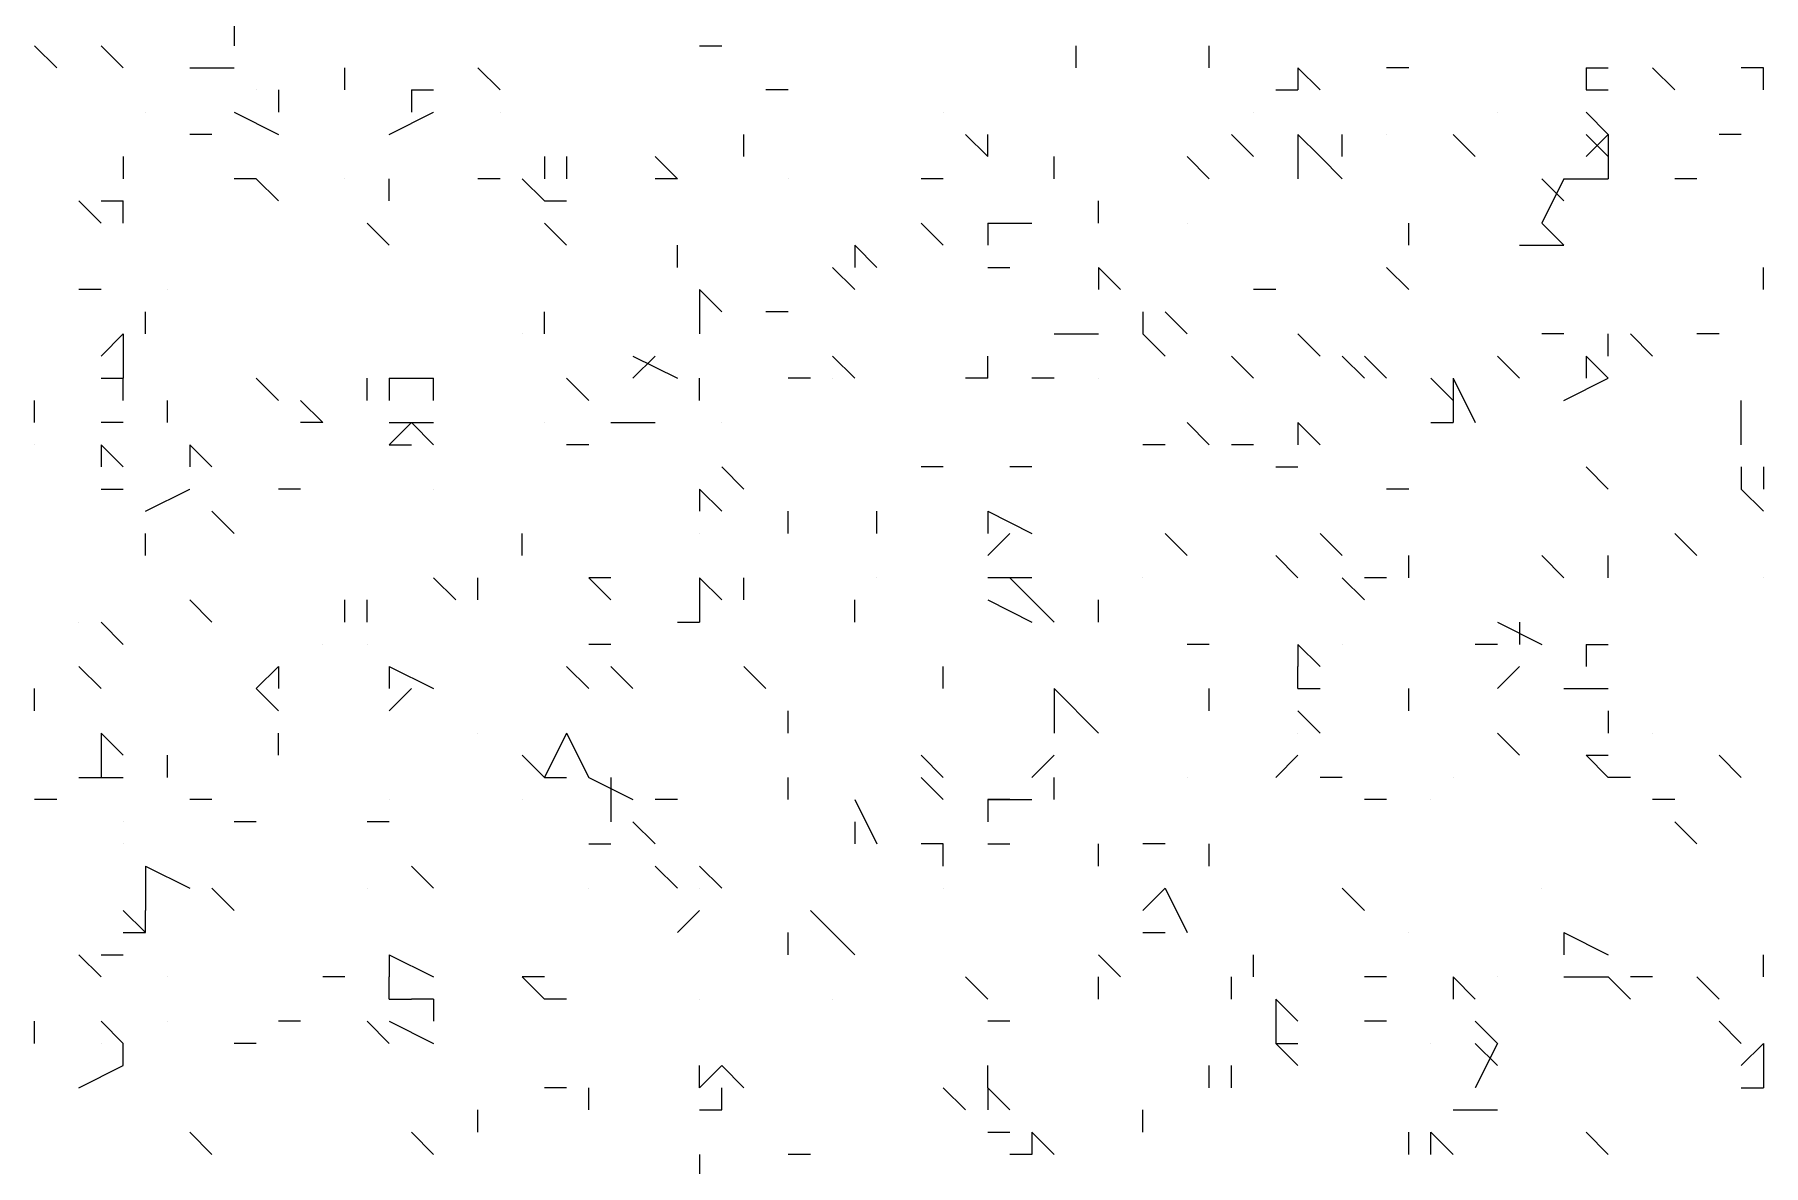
# Model space of a CAD drawing. Header units: millimetres. Extents: x 2928 to 3112, y 1220 to 1280.
# Drawn here: x 3000.0388 to 3000.2988, y 1265.2723 to 1265.4423 of the extents above; entities that cross this region are included whole.
import ezdxf

# ---------------------------------------------------------------- set-up
doc = ezdxf.new("R2010")
doc.units = ezdxf.units.MM

msp = doc.modelspace()

# ---------------------------------------------------------------- linework, layer by layer
at = {"color": 92, "linetype": 'Continuous', "lineweight": 5, "true_color": 0x00b800}
for points in [[(3000.06882, 1265.4473), (3000.06882, 1265.44063), (3000.06882, 1265.44063)], [(3000.04216, 1265.4373), (3000.03882, 1265.44063), (3000.03882, 1265.44063)], [(3000.05216, 1265.4373), (3000.04882, 1265.44063), (3000.04882, 1265.44063)], [(3000.13882, 1265.44063), (3000.14216, 1265.44063), (3000.14216, 1265.44063)], [(3000.19549, 1265.4373), (3000.19549, 1265.44063), (3000.19549, 1265.44063)], [(3000.21549, 1265.4373), (3000.21549, 1265.44063), (3000.21549, 1265.44063)], [(3000.06216, 1265.4373), (3000.06882, 1265.4373), (3000.06882, 1265.4373)], [(3000.08549, 1265.43397), (3000.08549, 1265.4373), (3000.08549, 1265.4373)], [(3000.10882, 1265.43397), (3000.10549, 1265.4373), (3000.10549, 1265.4373)], [(3000.22883, 1265.4373), (3000.23216, 1265.43397), (3000.23216, 1265.43397)], [(3000.22883, 1265.4373), (3000.22883, 1265.43397), (3000.22883, 1265.43397)], [(3000.24549, 1265.4373), (3000.24216, 1265.4373), (3000.24216, 1265.4373)], [(3000.27216, 1265.4373), (3000.27549, 1265.4373), (3000.27549, 1265.4373)], [(3000.27216, 1265.4373), (3000.27216, 1265.43397), (3000.27216, 1265.43397)], [(3000.28549, 1265.43397), (3000.28216, 1265.4373), (3000.28216, 1265.4373)], [(3000.29883, 1265.4373), (3000.29549, 1265.4373), (3000.29549, 1265.4373)], [(3000.29883, 1265.43397), (3000.29883, 1265.4373), (3000.29883, 1265.4373)], [(3000.07549, 1265.43397), (3000.07549, 1265.43063), (3000.07549, 1265.43063)], [(3000.09549, 1265.43397), (3000.09882, 1265.43397), (3000.09882, 1265.43397)], [(3000.09549, 1265.43397), (3000.09549, 1265.43063), (3000.09549, 1265.43063)], [(3000.15216, 1265.43397), (3000.14882, 1265.43397), (3000.14882, 1265.43397)], [(3000.22549, 1265.43397), (3000.22883, 1265.43397), (3000.22883, 1265.43397)], [(3000.27216, 1265.43397), (3000.27549, 1265.43397), (3000.27549, 1265.43397)], [(3000.06882, 1265.43063), (3000.07549, 1265.4273), (3000.07549, 1265.4273)], [(3000.09216, 1265.4273), (3000.09882, 1265.43063), (3000.09882, 1265.43063)], [(3000.27549, 1265.4273), (3000.27216, 1265.43063), (3000.27216, 1265.43063)], [(3000.06549, 1265.4273), (3000.06216, 1265.4273), (3000.06216, 1265.4273)], [(3000.14549, 1265.42397), (3000.14549, 1265.4273), (3000.14549, 1265.4273)], [(3000.18216, 1265.42397), (3000.17882, 1265.4273), (3000.17882, 1265.4273)], [(3000.18216, 1265.42397), (3000.18216, 1265.4273), (3000.18216, 1265.4273)], [(3000.22216, 1265.42397), (3000.21883, 1265.4273), (3000.21883, 1265.4273)], [(3000.22883, 1265.4273), (3000.23216, 1265.42397), (3000.23216, 1265.42397)], [(3000.22883, 1265.4273), (3000.22883, 1265.42063), (3000.22883, 1265.42063)], [(3000.23549, 1265.42397), (3000.23549, 1265.4273), (3000.23549, 1265.4273)], [(3000.25549, 1265.42397), (3000.25216, 1265.4273), (3000.25216, 1265.4273)], [(3000.27549, 1265.4273), (3000.27216, 1265.42397), (3000.27216, 1265.42397)], [(3000.27549, 1265.42397), (3000.27216, 1265.4273), (3000.27216, 1265.4273)], [(3000.27549, 1265.4273), (3000.27549, 1265.42063), (3000.27549, 1265.42063)], [(3000.29549, 1265.4273), (3000.29216, 1265.4273), (3000.29216, 1265.4273)], [(3000.05216, 1265.42397), (3000.05216, 1265.42063), (3000.05216, 1265.42063)], [(3000.05216, 1265.42397), (3000.05216, 1265.42063), (3000.05216, 1265.42063)], [(3000.11549, 1265.42397), (3000.11549, 1265.42063), (3000.11549, 1265.42063)], [(3000.11882, 1265.42397), (3000.11882, 1265.42063), (3000.11882, 1265.42063)], [(3000.13549, 1265.42063), (3000.13216, 1265.42397), (3000.13216, 1265.42397)], [(3000.19216, 1265.42063), (3000.19216, 1265.42397), (3000.19216, 1265.42397)], [(3000.21549, 1265.42063), (3000.21216, 1265.42397), (3000.21216, 1265.42397)], [(3000.23549, 1265.42063), (3000.23216, 1265.42397), (3000.23216, 1265.42397)], [(3000.07216, 1265.42063), (3000.06882, 1265.42063), (3000.06882, 1265.42063)], [(3000.07549, 1265.4173), (3000.07216, 1265.42063), (3000.07216, 1265.42063)], [(3000.09216, 1265.4173), (3000.09216, 1265.42063), (3000.09216, 1265.42063)], [(3000.10882, 1265.42063), (3000.10549, 1265.42063), (3000.10549, 1265.42063)], [(3000.11549, 1265.4173), (3000.11216, 1265.42063), (3000.11216, 1265.42063)], [(3000.13549, 1265.42063), (3000.13216, 1265.42063), (3000.13216, 1265.42063)], [(3000.17549, 1265.42063), (3000.17216, 1265.42063), (3000.17216, 1265.42063)], [(3000.26549, 1265.42063), (3000.26883, 1265.4173), (3000.26883, 1265.4173)], [(3000.26883, 1265.42063), (3000.26549, 1265.41397), (3000.26549, 1265.41397)], [(3000.26883, 1265.42063), (3000.27549, 1265.42063), (3000.27549, 1265.42063)], [(3000.28883, 1265.42063), (3000.28549, 1265.42063), (3000.28549, 1265.42063)], [(3000.04882, 1265.41397), (3000.04549, 1265.4173), (3000.04549, 1265.4173)], [(3000.04882, 1265.4173), (3000.05216, 1265.4173), (3000.05216, 1265.4173)], [(3000.05216, 1265.41397), (3000.05216, 1265.4173), (3000.05216, 1265.4173)], [(3000.11549, 1265.4173), (3000.11882, 1265.4173), (3000.11882, 1265.4173)], [(3000.19883, 1265.41397), (3000.19883, 1265.4173), (3000.19883, 1265.4173)], [(3000.09216, 1265.41063), (3000.08882, 1265.41397), (3000.08882, 1265.41397)], [(3000.11882, 1265.41063), (3000.11549, 1265.41397), (3000.11549, 1265.41397)], [(3000.17549, 1265.41063), (3000.17216, 1265.41397), (3000.17216, 1265.41397)], [(3000.18216, 1265.41397), (3000.18882, 1265.41397), (3000.18882, 1265.41397)], [(3000.18216, 1265.41397), (3000.18216, 1265.41063), (3000.18216, 1265.41063)], [(3000.24549, 1265.41063), (3000.24549, 1265.41397), (3000.24549, 1265.41397)], [(3000.26883, 1265.41063), (3000.26549, 1265.41397), (3000.26549, 1265.41397)], [(3000.13549, 1265.4073), (3000.13549, 1265.41063), (3000.13549, 1265.41063)], [(3000.16216, 1265.41063), (3000.16549, 1265.4073), (3000.16549, 1265.4073)], [(3000.16216, 1265.41063), (3000.16216, 1265.4073), (3000.16216, 1265.4073)], [(3000.26216, 1265.41063), (3000.26883, 1265.41063), (3000.26883, 1265.41063)], [(3000.15882, 1265.4073), (3000.16216, 1265.40397), (3000.16216, 1265.40397)], [(3000.18216, 1265.4073), (3000.18549, 1265.4073), (3000.18549, 1265.4073)], [(3000.19883, 1265.4073), (3000.20216, 1265.40397), (3000.20216, 1265.40397)], [(3000.19883, 1265.4073), (3000.19883, 1265.40397), (3000.19883, 1265.40397)], [(3000.24549, 1265.40397), (3000.24216, 1265.4073), (3000.24216, 1265.4073)], [(3000.29883, 1265.40397), (3000.29883, 1265.4073), (3000.29883, 1265.4073)], [(3000.04882, 1265.40397), (3000.04549, 1265.40397), (3000.04549, 1265.40397)], [(3000.13882, 1265.40397), (3000.14216, 1265.40063), (3000.14216, 1265.40063)], [(3000.13882, 1265.40397), (3000.13882, 1265.3973), (3000.13882, 1265.3973)], [(3000.22549, 1265.40397), (3000.22216, 1265.40397), (3000.22216, 1265.40397)], [(3000.05549, 1265.3973), (3000.05549, 1265.40063), (3000.05549, 1265.40063)], [(3000.11549, 1265.3973), (3000.11549, 1265.40063), (3000.11549, 1265.40063)], [(3000.15216, 1265.40063), (3000.14882, 1265.40063), (3000.14882, 1265.40063)], [(3000.20549, 1265.40063), (3000.20549, 1265.3973), (3000.20549, 1265.3973)], [(3000.20883, 1265.40063), (3000.21216, 1265.3973), (3000.21216, 1265.3973)], [(3000.05216, 1265.3973), (3000.04882, 1265.39397), (3000.04882, 1265.39397)], [(3000.05216, 1265.3973), (3000.05216, 1265.39063), (3000.05216, 1265.39063)], [(3000.19216, 1265.3973), (3000.19883, 1265.3973), (3000.19883, 1265.3973)], [(3000.20549, 1265.3973), (3000.20883, 1265.39397), (3000.20883, 1265.39397)], [(3000.23216, 1265.39397), (3000.22883, 1265.3973), (3000.22883, 1265.3973)], [(3000.26883, 1265.3973), (3000.26549, 1265.3973), (3000.26549, 1265.3973)], [(3000.27549, 1265.39397), (3000.27549, 1265.3973), (3000.27549, 1265.3973)], [(3000.28216, 1265.39397), (3000.27883, 1265.3973), (3000.27883, 1265.3973)], [(3000.29216, 1265.3973), (3000.28883, 1265.3973), (3000.28883, 1265.3973)], [(3000.12882, 1265.39397), (3000.13549, 1265.39063), (3000.13549, 1265.39063)], [(3000.13216, 1265.39397), (3000.12882, 1265.39063), (3000.12882, 1265.39063)], [(3000.16216, 1265.39063), (3000.15882, 1265.39397), (3000.15882, 1265.39397)], [(3000.18216, 1265.39063), (3000.18216, 1265.39397), (3000.18216, 1265.39397)], [(3000.18216, 1265.39063), (3000.18216, 1265.39397), (3000.18216, 1265.39397)], [(3000.22216, 1265.39063), (3000.21883, 1265.39397), (3000.21883, 1265.39397)], [(3000.23883, 1265.39063), (3000.23549, 1265.39397), (3000.23549, 1265.39397)], [(3000.24216, 1265.39063), (3000.23883, 1265.39397), (3000.23883, 1265.39397)], [(3000.26216, 1265.39063), (3000.25883, 1265.39397), (3000.25883, 1265.39397)], [(3000.27216, 1265.39397), (3000.27549, 1265.39063), (3000.27549, 1265.39063)], [(3000.27216, 1265.39397), (3000.27216, 1265.39063), (3000.27216, 1265.39063)], [(3000.04882, 1265.39063), (3000.05216, 1265.39063), (3000.05216, 1265.39063)], [(3000.05216, 1265.3873), (3000.05216, 1265.39063), (3000.05216, 1265.39063)], [(3000.07549, 1265.3873), (3000.07216, 1265.39063), (3000.07216, 1265.39063)], [(3000.08882, 1265.3873), (3000.08882, 1265.39063), (3000.08882, 1265.39063)], [(3000.09216, 1265.39063), (3000.09882, 1265.39063), (3000.09882, 1265.39063)], [(3000.09216, 1265.39063), (3000.09216, 1265.3873), (3000.09216, 1265.3873)], [(3000.09882, 1265.3873), (3000.09882, 1265.39063), (3000.09882, 1265.39063)], [(3000.12216, 1265.3873), (3000.11882, 1265.39063), (3000.11882, 1265.39063)], [(3000.13882, 1265.3873), (3000.13882, 1265.39063), (3000.13882, 1265.39063)], [(3000.15549, 1265.39063), (3000.15216, 1265.39063), (3000.15216, 1265.39063)], [(3000.18216, 1265.39063), (3000.17882, 1265.39063), (3000.17882, 1265.39063)], [(3000.19216, 1265.39063), (3000.18882, 1265.39063), (3000.18882, 1265.39063)], [(3000.25216, 1265.3873), (3000.24883, 1265.39063), (3000.24883, 1265.39063)], [(3000.25216, 1265.39063), (3000.25549, 1265.38397), (3000.25549, 1265.38397)], [(3000.25216, 1265.39063), (3000.25216, 1265.38397), (3000.25216, 1265.38397)], [(3000.26883, 1265.3873), (3000.27549, 1265.39063), (3000.27549, 1265.39063)], [(3000.03882, 1265.38397), (3000.03882, 1265.3873), (3000.03882, 1265.3873)], [(3000.05882, 1265.38397), (3000.05882, 1265.3873), (3000.05882, 1265.3873)], [(3000.08216, 1265.38397), (3000.07882, 1265.3873), (3000.07882, 1265.3873)], [(3000.29549, 1265.38397), (3000.29549, 1265.3873), (3000.29549, 1265.3873)], [(3000.05216, 1265.38397), (3000.04882, 1265.38397), (3000.04882, 1265.38397)], [(3000.08216, 1265.38397), (3000.07882, 1265.38397), (3000.07882, 1265.38397)], [(3000.09216, 1265.38397), (3000.09882, 1265.38397), (3000.09882, 1265.38397)], [(3000.09549, 1265.38397), (3000.09216, 1265.38063), (3000.09216, 1265.38063)], [(3000.09549, 1265.38397), (3000.09882, 1265.38063), (3000.09882, 1265.38063)], [(3000.12549, 1265.38397), (3000.13216, 1265.38397), (3000.13216, 1265.38397)], [(3000.21549, 1265.38063), (3000.21216, 1265.38397), (3000.21216, 1265.38397)], [(3000.22883, 1265.38397), (3000.23216, 1265.38063), (3000.23216, 1265.38063)], [(3000.22883, 1265.38397), (3000.22883, 1265.38063), (3000.22883, 1265.38063)], [(3000.24883, 1265.38397), (3000.25216, 1265.38397), (3000.25216, 1265.38397)], [(3000.29549, 1265.38063), (3000.29549, 1265.38397), (3000.29549, 1265.38397)], [(3000.04882, 1265.38063), (3000.05216, 1265.3773), (3000.05216, 1265.3773)], [(3000.04882, 1265.38063), (3000.04882, 1265.3773), (3000.04882, 1265.3773)], [(3000.06216, 1265.38063), (3000.06549, 1265.3773), (3000.06549, 1265.3773)], [(3000.06216, 1265.38063), (3000.06216, 1265.3773), (3000.06216, 1265.3773)], [(3000.09216, 1265.38063), (3000.09549, 1265.38063), (3000.09549, 1265.38063)], [(3000.12216, 1265.38063), (3000.11882, 1265.38063), (3000.11882, 1265.38063)], [(3000.20883, 1265.38063), (3000.20549, 1265.38063), (3000.20549, 1265.38063)], [(3000.22216, 1265.38063), (3000.21883, 1265.38063), (3000.21883, 1265.38063)], [(3000.14549, 1265.37397), (3000.14216, 1265.3773), (3000.14216, 1265.3773)], [(3000.17549, 1265.3773), (3000.17216, 1265.3773), (3000.17216, 1265.3773)], [(3000.18882, 1265.3773), (3000.18549, 1265.3773), (3000.18549, 1265.3773)], [(3000.22549, 1265.3773), (3000.22883, 1265.3773), (3000.22883, 1265.3773)], [(3000.27549, 1265.37397), (3000.27216, 1265.3773), (3000.27216, 1265.3773)], [(3000.29549, 1265.3773), (3000.29549, 1265.37397), (3000.29549, 1265.37397)], [(3000.29883, 1265.3773), (3000.29883, 1265.37397), (3000.29883, 1265.37397)], [(3000.04882, 1265.37397), (3000.05216, 1265.37397), (3000.05216, 1265.37397)], [(3000.05549, 1265.37063), (3000.06216, 1265.37397), (3000.06216, 1265.37397)], [(3000.07882, 1265.37397), (3000.07549, 1265.37397), (3000.07549, 1265.37397)], [(3000.13882, 1265.37397), (3000.14216, 1265.37063), (3000.14216, 1265.37063)], [(3000.13882, 1265.37397), (3000.13882, 1265.37063), (3000.13882, 1265.37063)], [(3000.24549, 1265.37397), (3000.24216, 1265.37397), (3000.24216, 1265.37397)], [(3000.29549, 1265.37397), (3000.29883, 1265.37063), (3000.29883, 1265.37063)], [(3000.06882, 1265.3673), (3000.06549, 1265.37063), (3000.06549, 1265.37063)], [(3000.15216, 1265.3673), (3000.15216, 1265.37063), (3000.15216, 1265.37063)], [(3000.16549, 1265.3673), (3000.16549, 1265.37063), (3000.16549, 1265.37063)], [(3000.18216, 1265.37063), (3000.18882, 1265.3673), (3000.18882, 1265.3673)], [(3000.18216, 1265.37063), (3000.18216, 1265.3673), (3000.18216, 1265.3673)], [(3000.05549, 1265.36397), (3000.05549, 1265.3673), (3000.05549, 1265.3673)], [(3000.05549, 1265.36397), (3000.05549, 1265.3673), (3000.05549, 1265.3673)], [(3000.11216, 1265.36397), (3000.11216, 1265.3673), (3000.11216, 1265.3673)], [(3000.18216, 1265.36397), (3000.18549, 1265.3673), (3000.18549, 1265.3673)], [(3000.21216, 1265.36397), (3000.20883, 1265.3673), (3000.20883, 1265.3673)], [(3000.23549, 1265.36397), (3000.23216, 1265.3673), (3000.23216, 1265.3673)], [(3000.28883, 1265.36397), (3000.28549, 1265.3673), (3000.28549, 1265.3673)], [(3000.22883, 1265.36063), (3000.22549, 1265.36397), (3000.22549, 1265.36397)], [(3000.24549, 1265.36063), (3000.24549, 1265.36397), (3000.24549, 1265.36397)], [(3000.26883, 1265.36063), (3000.26549, 1265.36397), (3000.26549, 1265.36397)], [(3000.27549, 1265.36063), (3000.27549, 1265.36397), (3000.27549, 1265.36397)], [(3000.10216, 1265.3573), (3000.09882, 1265.36063), (3000.09882, 1265.36063)], [(3000.10549, 1265.3573), (3000.10549, 1265.36063), (3000.10549, 1265.36063)], [(3000.12549, 1265.3573), (3000.12216, 1265.36063), (3000.12216, 1265.36063)], [(3000.12549, 1265.36063), (3000.12216, 1265.36063), (3000.12216, 1265.36063)], [(3000.13882, 1265.36063), (3000.14216, 1265.3573), (3000.14216, 1265.3573)], [(3000.13882, 1265.36063), (3000.13882, 1265.35397), (3000.13882, 1265.35397)], [(3000.14549, 1265.3573), (3000.14549, 1265.36063), (3000.14549, 1265.36063)], [(3000.18549, 1265.36063), (3000.18216, 1265.36063), (3000.18216, 1265.36063)], [(3000.18549, 1265.36063), (3000.18882, 1265.3573), (3000.18882, 1265.3573)], [(3000.18882, 1265.36063), (3000.18549, 1265.36063), (3000.18549, 1265.36063)], [(3000.23883, 1265.3573), (3000.23549, 1265.36063), (3000.23549, 1265.36063)], [(3000.24216, 1265.36063), (3000.23883, 1265.36063), (3000.23883, 1265.36063)], [(3000.06549, 1265.35397), (3000.06216, 1265.3573), (3000.06216, 1265.3573)], [(3000.08549, 1265.35397), (3000.08549, 1265.3573), (3000.08549, 1265.3573)], [(3000.08882, 1265.35397), (3000.08882, 1265.3573), (3000.08882, 1265.3573)], [(3000.16216, 1265.35397), (3000.16216, 1265.3573), (3000.16216, 1265.3573)], [(3000.18216, 1265.3573), (3000.18882, 1265.35397), (3000.18882, 1265.35397)], [(3000.19216, 1265.35397), (3000.18882, 1265.3573), (3000.18882, 1265.3573)], [(3000.19883, 1265.35397), (3000.19883, 1265.3573), (3000.19883, 1265.3573)], [(3000.05216, 1265.35063), (3000.04882, 1265.35397), (3000.04882, 1265.35397)], [(3000.13549, 1265.35397), (3000.13882, 1265.35397), (3000.13882, 1265.35397)], [(3000.25883, 1265.35397), (3000.26549, 1265.35063), (3000.26549, 1265.35063)], [(3000.26216, 1265.35397), (3000.26216, 1265.35063), (3000.26216, 1265.35063)], [(3000.12549, 1265.35063), (3000.12216, 1265.35063), (3000.12216, 1265.35063)], [(3000.21549, 1265.35063), (3000.21216, 1265.35063), (3000.21216, 1265.35063)], [(3000.22883, 1265.35063), (3000.23216, 1265.3473), (3000.23216, 1265.3473)], [(3000.22883, 1265.35063), (3000.22883, 1265.3473), (3000.22883, 1265.3473)], [(3000.25883, 1265.35063), (3000.25549, 1265.35063), (3000.25549, 1265.35063)], [(3000.27216, 1265.35063), (3000.27549, 1265.35063), (3000.27549, 1265.35063)], [(3000.27216, 1265.35063), (3000.27216, 1265.3473), (3000.27216, 1265.3473)], [(3000.04882, 1265.34397), (3000.04549, 1265.3473), (3000.04549, 1265.3473)], [(3000.07549, 1265.3473), (3000.07216, 1265.34397), (3000.07216, 1265.34397)], [(3000.07549, 1265.3473), (3000.07549, 1265.34397), (3000.07549, 1265.34397)], [(3000.09216, 1265.3473), (3000.09882, 1265.34397), (3000.09882, 1265.34397)], [(3000.09216, 1265.3473), (3000.09216, 1265.34397), (3000.09216, 1265.34397)], [(3000.12216, 1265.34397), (3000.11882, 1265.3473), (3000.11882, 1265.3473)], [(3000.12882, 1265.34397), (3000.12549, 1265.3473), (3000.12549, 1265.3473)], [(3000.14882, 1265.34397), (3000.14549, 1265.3473), (3000.14549, 1265.3473)], [(3000.17549, 1265.34397), (3000.17549, 1265.3473), (3000.17549, 1265.3473)], [(3000.22883, 1265.34397), (3000.22883, 1265.3473), (3000.22883, 1265.3473)], [(3000.25883, 1265.34397), (3000.26216, 1265.3473), (3000.26216, 1265.3473)], [(3000.03882, 1265.34063), (3000.03882, 1265.34397), (3000.03882, 1265.34397)], [(3000.07216, 1265.34397), (3000.07549, 1265.34063), (3000.07549, 1265.34063)], [(3000.09216, 1265.34063), (3000.09549, 1265.34397), (3000.09549, 1265.34397)], [(3000.19216, 1265.34397), (3000.19883, 1265.3373), (3000.19883, 1265.3373)], [(3000.19216, 1265.34397), (3000.19216, 1265.3373), (3000.19216, 1265.3373)], [(3000.21549, 1265.34063), (3000.21549, 1265.34397), (3000.21549, 1265.34397)], [(3000.22883, 1265.34397), (3000.23216, 1265.34397), (3000.23216, 1265.34397)], [(3000.24549, 1265.34063), (3000.24549, 1265.34397), (3000.24549, 1265.34397)], [(3000.26883, 1265.34397), (3000.27549, 1265.34397), (3000.27549, 1265.34397)], [(3000.15216, 1265.3373), (3000.15216, 1265.34063), (3000.15216, 1265.34063)], [(3000.22883, 1265.34063), (3000.23216, 1265.3373), (3000.23216, 1265.3373)], [(3000.27549, 1265.34063), (3000.27549, 1265.3373), (3000.27549, 1265.3373)], [(3000.04882, 1265.3373), (3000.05216, 1265.33397), (3000.05216, 1265.33397)], [(3000.04882, 1265.3373), (3000.04882, 1265.33063), (3000.04882, 1265.33063)], [(3000.07549, 1265.33397), (3000.07549, 1265.3373), (3000.07549, 1265.3373)], [(3000.11882, 1265.3373), (3000.11549, 1265.33063), (3000.11549, 1265.33063)], [(3000.11882, 1265.3373), (3000.12216, 1265.33063), (3000.12216, 1265.33063)], [(3000.26216, 1265.33397), (3000.25883, 1265.3373), (3000.25883, 1265.3373)], [(3000.05882, 1265.33063), (3000.05882, 1265.33397), (3000.05882, 1265.33397)], [(3000.11549, 1265.33063), (3000.11216, 1265.33397), (3000.11216, 1265.33397)], [(3000.17549, 1265.33063), (3000.17216, 1265.33397), (3000.17216, 1265.33397)], [(3000.18882, 1265.33063), (3000.19216, 1265.33397), (3000.19216, 1265.33397)], [(3000.22549, 1265.33063), (3000.22883, 1265.33397), (3000.22883, 1265.33397)], [(3000.27216, 1265.33397), (3000.27549, 1265.33397), (3000.27549, 1265.33397)], [(3000.27549, 1265.33063), (3000.27216, 1265.33397), (3000.27216, 1265.33397)], [(3000.29549, 1265.33063), (3000.29216, 1265.33397), (3000.29216, 1265.33397)], [(3000.04549, 1265.33063), (3000.05216, 1265.33063), (3000.05216, 1265.33063)], [(3000.11549, 1265.33063), (3000.11882, 1265.33063), (3000.11882, 1265.33063)], [(3000.12216, 1265.33063), (3000.12882, 1265.3273), (3000.12882, 1265.3273)], [(3000.12549, 1265.33063), (3000.12549, 1265.32396), (3000.12549, 1265.32396)], [(3000.15216, 1265.3273), (3000.15216, 1265.33063), (3000.15216, 1265.33063)], [(3000.17549, 1265.3273), (3000.17216, 1265.33063), (3000.17216, 1265.33063)], [(3000.19216, 1265.3273), (3000.19216, 1265.33063), (3000.19216, 1265.33063)], [(3000.23549, 1265.33063), (3000.23216, 1265.33063), (3000.23216, 1265.33063)], [(3000.27883, 1265.33063), (3000.27549, 1265.33063), (3000.27549, 1265.33063)], [(3000.04216, 1265.3273), (3000.03882, 1265.3273), (3000.03882, 1265.3273)], [(3000.06549, 1265.3273), (3000.06216, 1265.3273), (3000.06216, 1265.3273)], [(3000.13549, 1265.3273), (3000.13216, 1265.3273), (3000.13216, 1265.3273)], [(3000.16216, 1265.3273), (3000.16549, 1265.32063), (3000.16549, 1265.32063)], [(3000.18216, 1265.3273), (3000.18882, 1265.3273), (3000.18882, 1265.3273)], [(3000.18216, 1265.3273), (3000.18216, 1265.32396), (3000.18216, 1265.32396)], [(3000.18549, 1265.3273), (3000.18216, 1265.3273), (3000.18216, 1265.3273)], [(3000.24216, 1265.3273), (3000.23883, 1265.3273), (3000.23883, 1265.3273)], [(3000.24216, 1265.3273), (3000.23883, 1265.3273), (3000.23883, 1265.3273)], [(3000.28549, 1265.3273), (3000.28216, 1265.3273), (3000.28216, 1265.3273)], [(3000.07216, 1265.32396), (3000.06882, 1265.32396), (3000.06882, 1265.32396)], [(3000.09216, 1265.32396), (3000.08882, 1265.32396), (3000.08882, 1265.32396)], [(3000.13216, 1265.32063), (3000.12882, 1265.32396), (3000.12882, 1265.32396)], [(3000.16216, 1265.32396), (3000.16216, 1265.32063), (3000.16216, 1265.32063)], [(3000.28883, 1265.32063), (3000.28549, 1265.32396), (3000.28549, 1265.32396)], [(3000.12216, 1265.32063), (3000.12549, 1265.32063), (3000.12549, 1265.32063)], [(3000.17549, 1265.32063), (3000.17216, 1265.32063), (3000.17216, 1265.32063)], [(3000.17549, 1265.3173), (3000.17549, 1265.32063), (3000.17549, 1265.32063)], [(3000.18216, 1265.32063), (3000.18549, 1265.32063), (3000.18549, 1265.32063)], [(3000.19883, 1265.3173), (3000.19883, 1265.32063), (3000.19883, 1265.32063)], [(3000.20883, 1265.32063), (3000.20549, 1265.32063), (3000.20549, 1265.32063)], [(3000.21549, 1265.3173), (3000.21549, 1265.32063), (3000.21549, 1265.32063)], [(3000.05549, 1265.3173), (3000.06216, 1265.31396), (3000.06216, 1265.31396)], [(3000.05549, 1265.3173), (3000.05549, 1265.31063), (3000.05549, 1265.31063)], [(3000.09882, 1265.31396), (3000.09549, 1265.3173), (3000.09549, 1265.3173)], [(3000.13549, 1265.31396), (3000.13216, 1265.3173), (3000.13216, 1265.3173)], [(3000.13882, 1265.3173), (3000.14216, 1265.31396), (3000.14216, 1265.31396)], [(3000.06882, 1265.31063), (3000.06549, 1265.31396), (3000.06549, 1265.31396)], [(3000.20883, 1265.31396), (3000.20549, 1265.31063), (3000.20549, 1265.31063)], [(3000.20883, 1265.31396), (3000.21216, 1265.3073), (3000.21216, 1265.3073)], [(3000.23883, 1265.31063), (3000.23549, 1265.31396), (3000.23549, 1265.31396)], [(3000.05216, 1265.31063), (3000.05549, 1265.3073), (3000.05549, 1265.3073)], [(3000.05549, 1265.3073), (3000.05549, 1265.31063), (3000.05549, 1265.31063)], [(3000.13549, 1265.3073), (3000.13882, 1265.31063), (3000.13882, 1265.31063)], [(3000.15882, 1265.3073), (3000.15549, 1265.31063), (3000.15549, 1265.31063)], [(3000.05216, 1265.3073), (3000.05549, 1265.3073), (3000.05549, 1265.3073)], [(3000.15216, 1265.30396), (3000.15216, 1265.3073), (3000.15216, 1265.3073)], [(3000.16216, 1265.30396), (3000.15882, 1265.3073), (3000.15882, 1265.3073)], [(3000.20549, 1265.3073), (3000.20883, 1265.3073), (3000.20883, 1265.3073)], [(3000.26883, 1265.3073), (3000.27549, 1265.30396), (3000.27549, 1265.30396)], [(3000.26883, 1265.3073), (3000.26883, 1265.30396), (3000.26883, 1265.30396)], [(3000.04882, 1265.30063), (3000.04549, 1265.30396), (3000.04549, 1265.30396)], [(3000.04882, 1265.30396), (3000.05216, 1265.30396), (3000.05216, 1265.30396)], [(3000.09216, 1265.30396), (3000.09882, 1265.30063), (3000.09882, 1265.30063)], [(3000.09216, 1265.30396), (3000.09216, 1265.30063), (3000.09216, 1265.30063)], [(3000.20216, 1265.30063), (3000.19883, 1265.30396), (3000.19883, 1265.30396)], [(3000.22216, 1265.30063), (3000.22216, 1265.30396), (3000.22216, 1265.30396)], [(3000.29883, 1265.30063), (3000.29883, 1265.30396), (3000.29883, 1265.30396)], [(3000.08549, 1265.30063), (3000.08216, 1265.30063), (3000.08216, 1265.30063)], [(3000.09216, 1265.2973), (3000.09216, 1265.30063), (3000.09216, 1265.30063)], [(3000.11549, 1265.2973), (3000.11216, 1265.30063), (3000.11216, 1265.30063)], [(3000.11549, 1265.30063), (3000.11216, 1265.30063), (3000.11216, 1265.30063)], [(3000.18216, 1265.2973), (3000.17882, 1265.30063), (3000.17882, 1265.30063)], [(3000.19883, 1265.2973), (3000.19883, 1265.30063), (3000.19883, 1265.30063)], [(3000.21883, 1265.2973), (3000.21883, 1265.30063), (3000.21883, 1265.30063)], [(3000.24216, 1265.30063), (3000.23883, 1265.30063), (3000.23883, 1265.30063)], [(3000.25216, 1265.30063), (3000.25549, 1265.2973), (3000.25549, 1265.2973)], [(3000.25216, 1265.30063), (3000.25216, 1265.2973), (3000.25216, 1265.2973)], [(3000.26883, 1265.30063), (3000.27549, 1265.30063), (3000.27549, 1265.30063)], [(3000.27883, 1265.2973), (3000.27549, 1265.30063), (3000.27549, 1265.30063)], [(3000.28216, 1265.30063), (3000.27883, 1265.30063), (3000.27883, 1265.30063)], [(3000.29216, 1265.2973), (3000.28883, 1265.30063), (3000.28883, 1265.30063)], [(3000.09216, 1265.2973), (3000.09549, 1265.2973), (3000.09549, 1265.2973)], [(3000.09882, 1265.2973), (3000.09549, 1265.2973), (3000.09549, 1265.2973)], [(3000.09882, 1265.2973), (3000.09882, 1265.29396), (3000.09882, 1265.29396)], [(3000.11882, 1265.2973), (3000.11549, 1265.2973), (3000.11549, 1265.2973)], [(3000.22549, 1265.2973), (3000.22883, 1265.29396), (3000.22883, 1265.29396)], [(3000.22549, 1265.2973), (3000.22549, 1265.29063), (3000.22549, 1265.29063)], [(3000.03882, 1265.29063), (3000.03882, 1265.29396), (3000.03882, 1265.29396)], [(3000.04882, 1265.29396), (3000.05216, 1265.29063), (3000.05216, 1265.29063)], [(3000.07882, 1265.29396), (3000.07549, 1265.29396), (3000.07549, 1265.29396)], [(3000.09216, 1265.29063), (3000.08882, 1265.29396), (3000.08882, 1265.29396)], [(3000.09216, 1265.29396), (3000.09882, 1265.29063), (3000.09882, 1265.29063)], [(3000.18549, 1265.29396), (3000.18216, 1265.29396), (3000.18216, 1265.29396)], [(3000.24216, 1265.29396), (3000.23883, 1265.29396), (3000.23883, 1265.29396)], [(3000.25883, 1265.29063), (3000.25549, 1265.29396), (3000.25549, 1265.29396)], [(3000.29549, 1265.29063), (3000.29216, 1265.29396), (3000.29216, 1265.29396)], [(3000.05216, 1265.2873), (3000.05216, 1265.29063), (3000.05216, 1265.29063)], [(3000.07216, 1265.29063), (3000.06882, 1265.29063), (3000.06882, 1265.29063)], [(3000.22549, 1265.29063), (3000.22883, 1265.29063), (3000.22883, 1265.29063)], [(3000.22883, 1265.2873), (3000.22549, 1265.29063), (3000.22549, 1265.29063)], [(3000.25549, 1265.29063), (3000.25883, 1265.2873), (3000.25883, 1265.2873)], [(3000.25883, 1265.29063), (3000.25549, 1265.28396), (3000.25549, 1265.28396)], [(3000.29883, 1265.29063), (3000.29549, 1265.2873), (3000.29549, 1265.2873)], [(3000.29883, 1265.29063), (3000.29883, 1265.28396), (3000.29883, 1265.28396)], [(3000.04549, 1265.28396), (3000.05216, 1265.2873), (3000.05216, 1265.2873)], [(3000.14216, 1265.2873), (3000.13882, 1265.28396), (3000.13882, 1265.28396)], [(3000.13882, 1265.28396), (3000.13882, 1265.2873), (3000.13882, 1265.2873)], [(3000.14216, 1265.2873), (3000.14549, 1265.28396), (3000.14549, 1265.28396)], [(3000.18216, 1265.28396), (3000.18216, 1265.2873), (3000.18216, 1265.2873)], [(3000.21549, 1265.28396), (3000.21549, 1265.2873), (3000.21549, 1265.2873)], [(3000.21883, 1265.28396), (3000.21883, 1265.2873), (3000.21883, 1265.2873)], [(3000.11882, 1265.28396), (3000.11549, 1265.28396), (3000.11549, 1265.28396)], [(3000.12216, 1265.28063), (3000.12216, 1265.28396), (3000.12216, 1265.28396)], [(3000.14216, 1265.28063), (3000.14216, 1265.28396), (3000.14216, 1265.28396)], [(3000.17882, 1265.28063), (3000.17549, 1265.28396), (3000.17549, 1265.28396)], [(3000.18216, 1265.28396), (3000.18549, 1265.28063), (3000.18549, 1265.28063)], [(3000.18216, 1265.28396), (3000.18216, 1265.28063), (3000.18216, 1265.28063)], [(3000.29549, 1265.28396), (3000.29883, 1265.28396), (3000.29883, 1265.28396)], [(3000.10549, 1265.2773), (3000.10549, 1265.28063), (3000.10549, 1265.28063)], [(3000.13882, 1265.28063), (3000.14216, 1265.28063), (3000.14216, 1265.28063)], [(3000.20549, 1265.2773), (3000.20549, 1265.28063), (3000.20549, 1265.28063)], [(3000.25216, 1265.28063), (3000.25883, 1265.28063), (3000.25883, 1265.28063)], [(3000.06549, 1265.27396), (3000.06216, 1265.2773), (3000.06216, 1265.2773)], [(3000.09882, 1265.27396), (3000.09549, 1265.2773), (3000.09549, 1265.2773)], [(3000.18216, 1265.2773), (3000.18549, 1265.2773), (3000.18549, 1265.2773)], [(3000.18882, 1265.2773), (3000.19216, 1265.27396), (3000.19216, 1265.27396)], [(3000.18882, 1265.2773), (3000.18882, 1265.27396), (3000.18882, 1265.27396)], [(3000.24549, 1265.27396), (3000.24549, 1265.2773), (3000.24549, 1265.2773)], [(3000.25216, 1265.27396), (3000.24883, 1265.2773), (3000.24883, 1265.2773)], [(3000.24883, 1265.27396), (3000.24883, 1265.2773), (3000.24883, 1265.2773)], [(3000.27549, 1265.27396), (3000.27216, 1265.2773), (3000.27216, 1265.2773)], [(3000.13882, 1265.27396), (3000.13882, 1265.27063), (3000.13882, 1265.27063)], [(3000.13882, 1265.27396), (3000.13882, 1265.2673), (3000.13882, 1265.2673)], [(3000.15549, 1265.27396), (3000.15216, 1265.27396), (3000.15216, 1265.27396)], [(3000.18882, 1265.27396), (3000.18549, 1265.27396), (3000.18549, 1265.27396)]]:
    msp.add_lwpolyline(points, dxfattribs=at)
for points in [[(3000.07216, 1265.43397), (3000.07216, 1265.43397)], [(3000.05549, 1265.43063), (3000.05549, 1265.43063)], [(3000.10882, 1265.43063), (3000.10882, 1265.43063)], [(3000.17549, 1265.43063), (3000.17549, 1265.43063)], [(3000.22216, 1265.43063), (3000.22216, 1265.43063)], [(3000.25883, 1265.43063), (3000.25883, 1265.43063)], [(3000.24216, 1265.4273), (3000.24216, 1265.4273)], [(3000.08549, 1265.42063), (3000.08549, 1265.42063)], [(3000.11216, 1265.42063), (3000.11216, 1265.42063)], [(3000.15216, 1265.42063), (3000.15216, 1265.42063)], [(3000.22883, 1265.42063), (3000.22883, 1265.42063)], [(3000.21216, 1265.41397), (3000.21216, 1265.41397)], [(3000.21216, 1265.41397), (3000.21216, 1265.41397)], [(3000.13549, 1265.4073), (3000.13549, 1265.4073)], [(3000.15882, 1265.4073), (3000.15882, 1265.4073)], [(3000.05882, 1265.40397), (3000.05882, 1265.40397)], [(3000.11216, 1265.3973), (3000.11216, 1265.3973)], [(3000.13882, 1265.3973), (3000.13882, 1265.3973)], [(3000.26883, 1265.3973), (3000.26883, 1265.3973)], [(3000.15882, 1265.39063), (3000.15882, 1265.39063)], [(3000.19883, 1265.39063), (3000.19883, 1265.39063)], [(3000.11549, 1265.38397), (3000.11549, 1265.38397)], [(3000.14216, 1265.38397), (3000.14216, 1265.38397)], [(3000.03882, 1265.38063), (3000.03882, 1265.38063)], [(3000.09882, 1265.37397), (3000.09882, 1265.37397)], [(3000.29883, 1265.37397), (3000.29883, 1265.37397)], [(3000.13882, 1265.3673), (3000.13882, 1265.3673)], [(3000.16549, 1265.36063), (3000.16549, 1265.36063)], [(3000.18216, 1265.36063), (3000.18216, 1265.36063)], [(3000.20549, 1265.36063), (3000.20549, 1265.36063)], [(3000.27549, 1265.36063), (3000.27549, 1265.36063)], [(3000.29883, 1265.36063), (3000.29883, 1265.36063)], [(3000.04549, 1265.35397), (3000.04549, 1265.35397)], [(3000.08216, 1265.35063), (3000.08216, 1265.35063)], [(3000.08882, 1265.35063), (3000.08882, 1265.35063)], [(3000.23549, 1265.35063), (3000.23549, 1265.35063)], [(3000.10549, 1265.3373), (3000.10549, 1265.3373)], [(3000.15216, 1265.3373), (3000.15216, 1265.3373)], [(3000.22883, 1265.3373), (3000.22883, 1265.3373)], [(3000.27549, 1265.3373), (3000.27549, 1265.3373)], [(3000.28216, 1265.3373), (3000.28216, 1265.3373)], [(3000.15216, 1265.33063), (3000.15216, 1265.33063)], [(3000.21216, 1265.33063), (3000.21216, 1265.33063)], [(3000.25216, 1265.33063), (3000.25216, 1265.33063)], [(3000.09216, 1265.3273), (3000.09216, 1265.3273)], [(3000.11216, 1265.3273), (3000.11216, 1265.3273)], [(3000.24883, 1265.3273), (3000.24883, 1265.3273)], [(3000.05216, 1265.32396), (3000.05216, 1265.32396)], [(3000.05216, 1265.32063), (3000.05216, 1265.32063)], [(3000.16216, 1265.32063), (3000.16216, 1265.32063)], [(3000.08882, 1265.31396), (3000.08882, 1265.31396)], [(3000.12216, 1265.31396), (3000.12216, 1265.31396)], [(3000.13882, 1265.31396), (3000.13882, 1265.31396)], [(3000.17549, 1265.31396), (3000.17549, 1265.31396)], [(3000.26549, 1265.31396), (3000.26549, 1265.31396)], [(3000.05216, 1265.3073), (3000.05216, 1265.3073)], [(3000.24549, 1265.3073), (3000.24549, 1265.3073)], [(3000.05882, 1265.30063), (3000.05882, 1265.30063)], [(3000.25883, 1265.30063), (3000.25883, 1265.30063)], [(3000.13882, 1265.2973), (3000.13882, 1265.2973)], [(3000.15882, 1265.2973), (3000.15882, 1265.2973)], [(3000.25216, 1265.2973), (3000.25216, 1265.2973)], [(3000.05882, 1265.29396), (3000.05882, 1265.29396)], [(3000.09882, 1265.29396), (3000.09882, 1265.29396)], [(3000.18216, 1265.29396), (3000.18216, 1265.29396)], [(3000.04882, 1265.29063), (3000.04882, 1265.29063)], [(3000.24883, 1265.29063), (3000.24883, 1265.29063)], [(3000.18882, 1265.27396), (3000.18882, 1265.27396)]]:
    msp.add_lwpolyline(points, close=True, dxfattribs=at)

doc.saveas('drawing.dxf')
